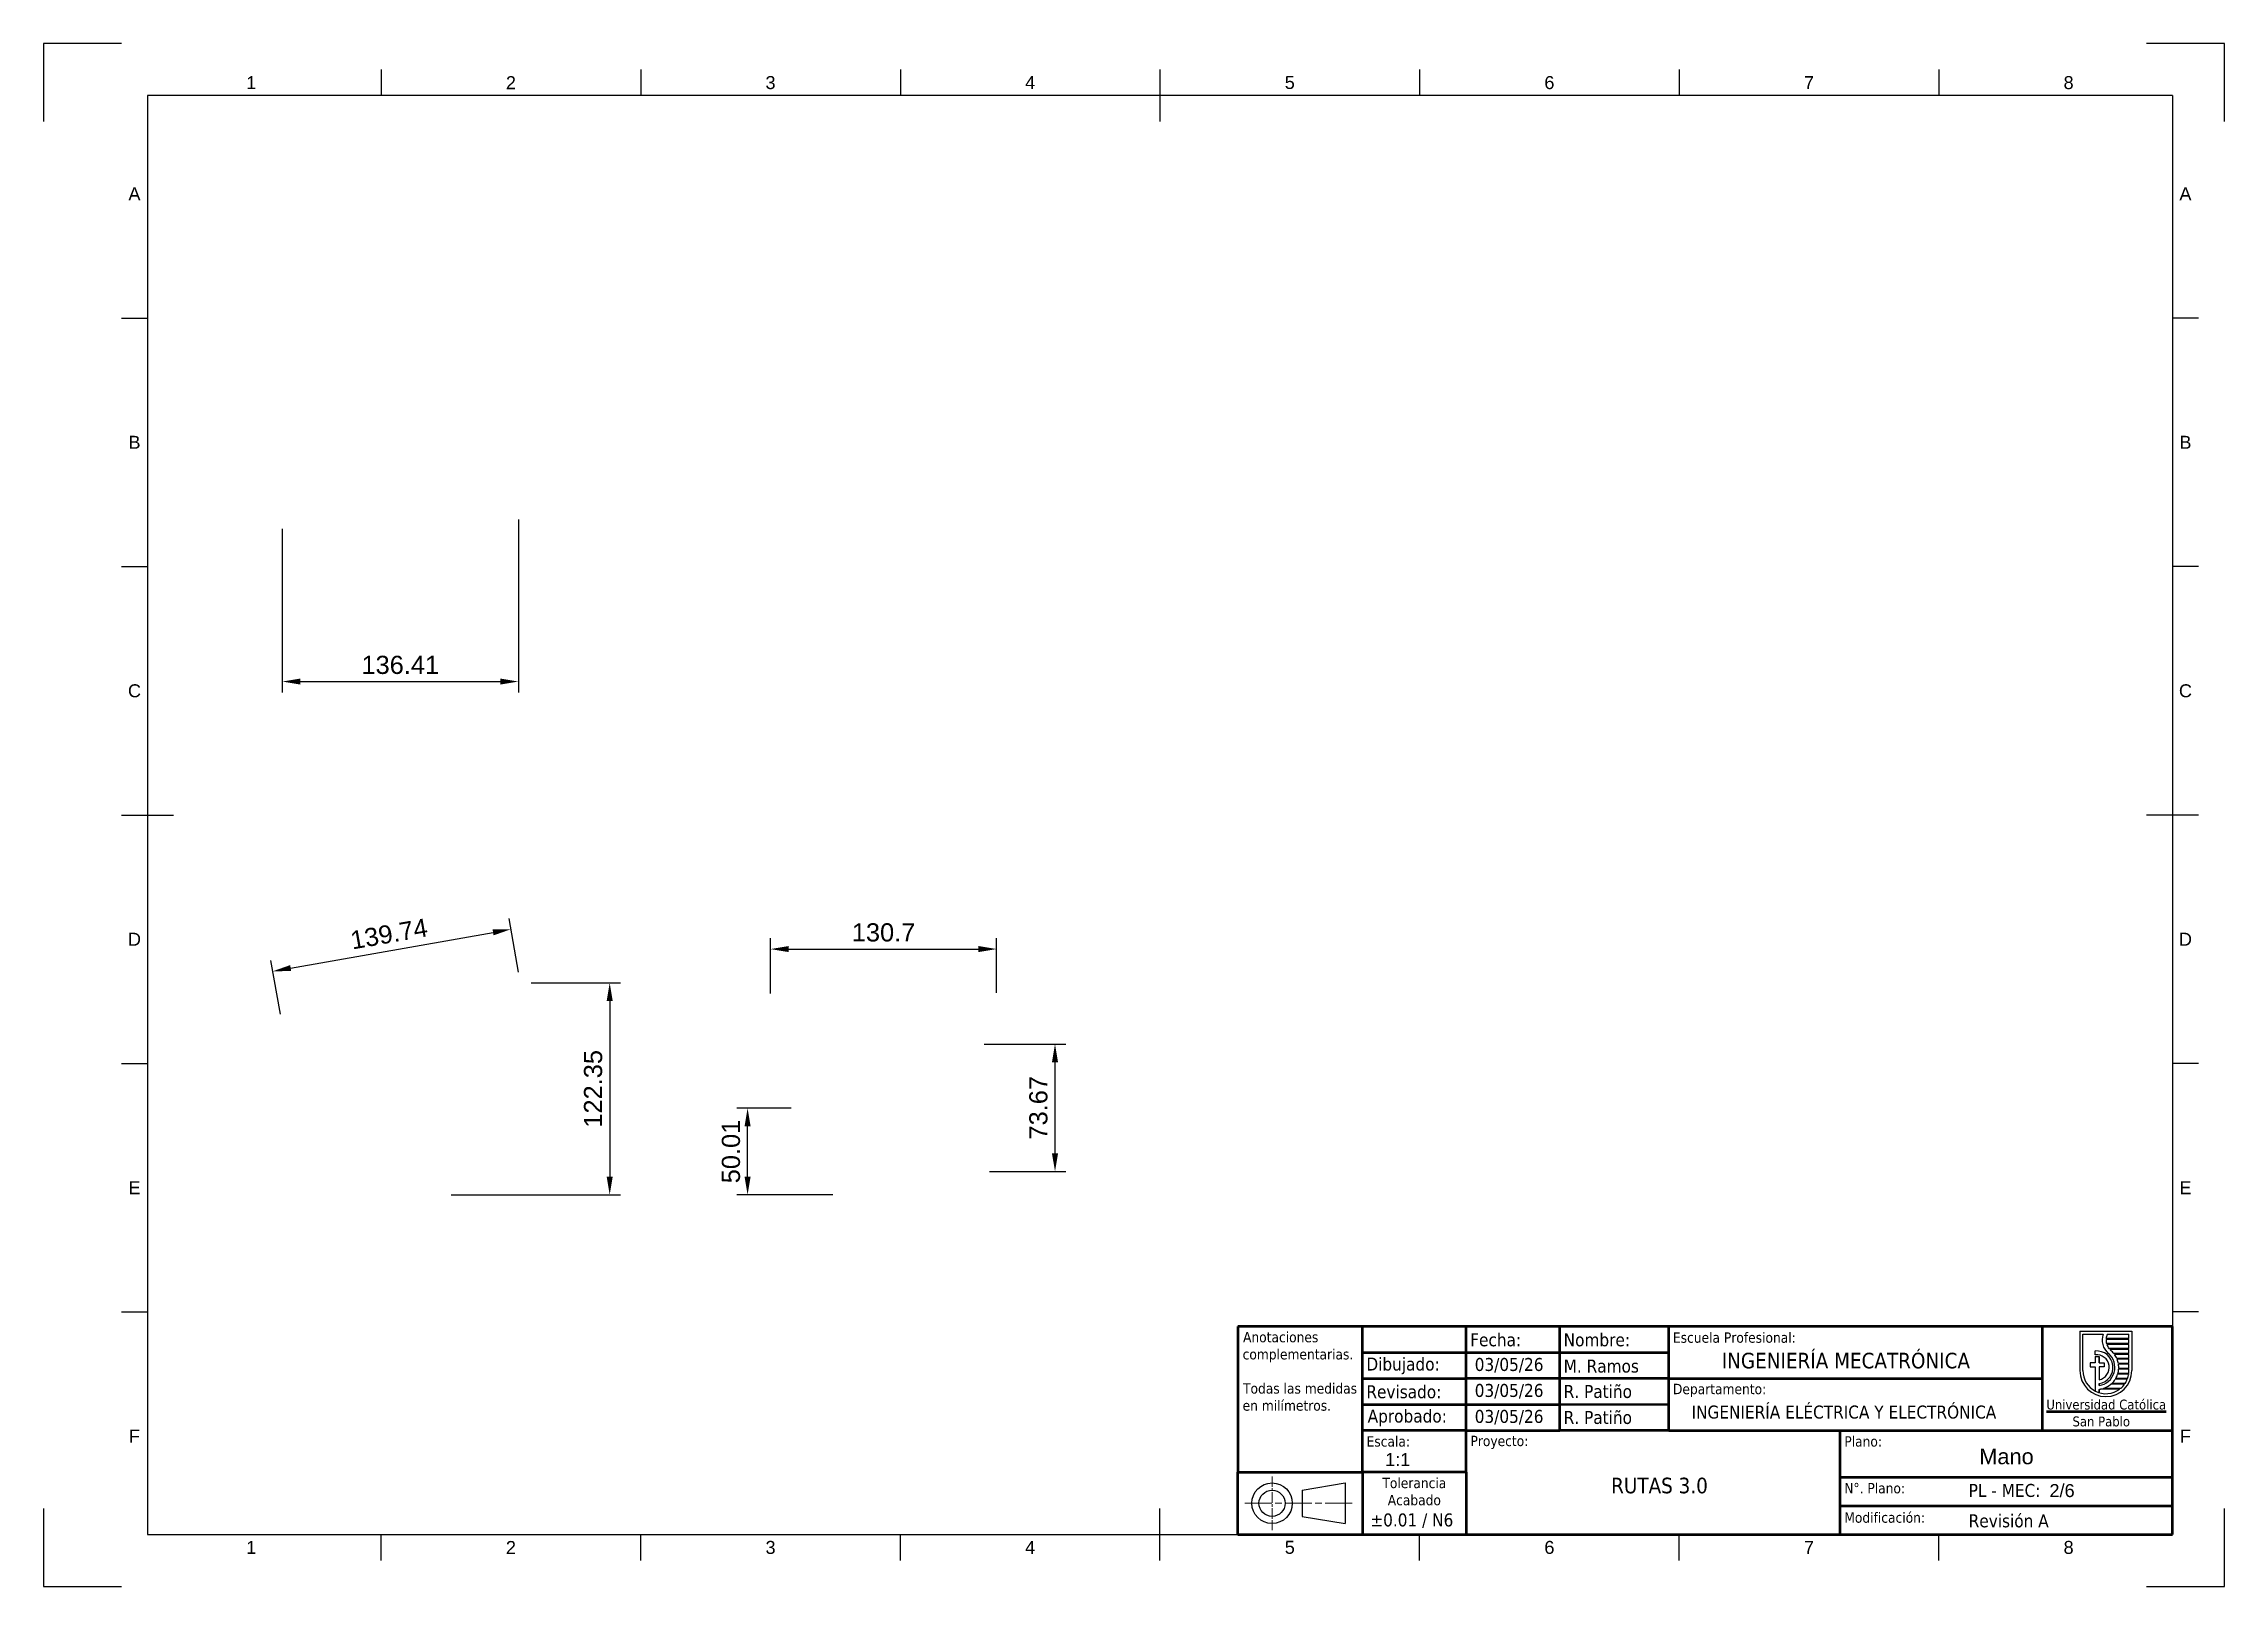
# Paper-space layout 'Brazo_2' of a CAD drawing. Header units: millimetres. Extents: x 0 to 420, y 0 to 297.
import ezdxf
from ezdxf.enums import TextEntityAlignment as Align

# ---------------------------------------------------------------- set-up
doc = ezdxf.new("R2010")
doc.units = ezdxf.units.MM
doc.header["$LTSCALE"] = 0.75
doc.linetypes.add('CHAIN', pattern=[0.3543, 0.2362, -0.0295, 0.0591, -0.0295])
for name, color, linetype, lineweight in [('BORDER', 7, 'Continuous', 25), ('FD_Dimensions', 7, 'Continuous', 25), ('Notes', 7, 'Continuous', 25), ('Title (ISO)', 7, 'Continuous', 50), ('TITLEBLOCK', 7, 'Continuous', 35)]:
    doc.layers.add(name, color=color, linetype=linetype, lineweight=lineweight)
doc.styles.add('FusionTitle', font='arial.ttf')
doc.styles.add('MtXpl_Tahoma', font='tahoma.ttf')
doc.styles.add('MtXpl_Tahoma_1', font='tahomabd.ttf')
doc.styles.get("Standard").update_dxf_attribs({"font": 'arial.ttf'})
doc.dimstyles.new('Dim-ISO-25', dxfattribs={"dimtxt": 3.5, "dimasz": 3.5, "dimexe": 2.1, "dimexo": 2.1, "dimgap": 1.4, "dimtad": 1, "dimzin": 12, "dimdsep": 46, "dimtxsty": 'Standard', "dimcen": 0, "dimazin": 3, "dimtp": 0.1, "dimtm": 0.1, "dimtfac": 0.714286, "dimtmove": 0, "dimatfit": 3, "dimfxl": 1, "dimtzin": 12, "dimarcsym": 0})

# ---------------------------------------------------------------- blocks, each defined once
blk = doc.blocks.new('ISO_A3_SHEET')
at = {"layer": 'BORDER'}
for p, q in [((65, 292), (65, 287)), ((115, 292), (115, 287)), ((165, 292), (165, 287)), ((215, 292), (215, 282)), ((265, 292), (265, 287)), ((315, 292), (315, 287)), ((365, 292), (365, 287)), ((410, 287), (20, 287)), ((20, 287), (20, 10)), ((410, 287), (410, 10)), ((15, 244.16666), (20, 244.16666)), ((415, 244.16666), (410, 244.16666)), ((15, 196.33333), (20, 196.33333)), ((415, 196.33333), (410, 196.33333)), ((15, 148.5), (25, 148.5)), ((415, 148.5), (405, 148.5)), ((15, 100.66667), (20, 100.66667)), ((415, 100.66667), (410, 100.66667)), ((15, 52.83334), (20, 52.83334)), ((415, 52.83334), (410, 52.83334)), ((215, 5), (215, 15)), ((20, 10), (410, 10)), ((65, 5), (65, 10)), ((115, 5), (115, 10)), ((165, 5), (165, 10)), ((265, 5), (265, 10)), ((315, 5), (315, 10)), ((365, 5), (365, 10))]:
    blk.add_line(p, q, dxfattribs=at)
at = {"layer": 'Defpoints'}
for p, q in [((15, 297), (0, 297)), ((0, 297), (0, 282)), ((420, 297), (405, 297)), ((420, 282), (420, 297)), ((0, 15), (0, 0)), ((420, 0), (420, 15)), ((0, 0), (15, 0)), ((405, 0), (420, 0))]:
    blk.add_line(p, q, dxfattribs=at)
at = {"layer": 'BORDER', "style": 'FusionTitle'}
for s, p in [('1', (40, 289.5)), ('2', (90, 289.5)), ('3', (140, 289.5)), ('4', (190, 289.5)), ('5', (240, 289.5)), ('6', (290, 289.5)), ('7', (340, 289.5)), ('8', (390, 289.5)), ('A', (17.5, 268.08333)), ('A', (412.5, 268.08333)), ('B', (17.5, 220.25)), ('B', (412.5, 220.25)), ('C', (17.5, 172.41667)), ('C', (412.5, 172.41667)), ('D', (17.5, 124.58334)), ('D', (412.5, 124.58334)), ('E', (17.5, 76.75001)), ('E', (412.5, 76.75001)), ('F', (17.5, 28.91668)), ('F', (412.5, 28.91668)), ('1', (40, 7.5)), ('2', (90, 7.5)), ('3', (140, 7.5)), ('4', (190, 7.5)), ('5', (240, 7.5)), ('6', (290, 7.5)), ('7', (340, 7.5)), ('8', (390, 7.5))]:
    blk.add_text(s, height=2.5, dxfattribs=at).set_placement(p, align=Align.MIDDLE)
blk = doc.blocks.new('MEC_UCSP_2026_ROTULO')
at = {"color": 7, "lineweight": 25}
blk.add_line((-17.82, 39.13), (-7.82, 39.13), dxfattribs=at)
at = {"lineweight": 25}
for p, q in [((-17.82, 39.13), (-17.82, 31.53)), ((-17.26, 31.53), (-17.26, 38.57)), ((-17.26, 38.57), (-13.32, 38.57)), ((-12.52, 38.57), (-8.38, 38.57)), ((-8.38, 37.69), (-8.38, 38.57)), ((-7.82, 39.13), (-7.82, 31.53)), ((-14.86, 34.59), (-14.86, 35.33)), ((-14.86, 34.23), (-14.86, 33.01)), ((-14.86, 34.23), (-14.12, 34.23)), ((-14.12, 34.23), (-14.12, 33.01)), ((-8.38, 37.53), (-12.79, 37.53)), ((-8.38, 37.69), (-12.78, 37.69)), ((-8.38, 36.73), (-12.71, 36.73)), ((-8.38, 36.58), (-12.66, 36.58)), ((-8.38, 35.77), (-12.21, 35.77)), ((-8.38, 35.62), (-12.08, 35.62)), ((-8.38, 34.82), (-11.28, 34.82)), ((-8.38, 34.66), (-11.16, 34.66)), ((-8.38, 33.86), (-10.71, 33.86)), ((-8.38, 33.71), (-10.64, 33.71)), ((-8.38, 36.73), (-8.38, 37.53)), ((-8.38, 35.77), (-8.38, 36.58)), ((-8.38, 34.82), (-8.38, 35.62)), ((-8.38, 33.86), (-8.38, 34.66)), ((-8.38, 32.9), (-8.38, 33.71)), ((-14.86, 33.01), (-15.86, 33.01)), ((-15.86, 33.01), (-15.86, 32.27)), ((-15.86, 32.27), (-14.86, 32.27)), ((-14.86, 32.27), (-14.86, 27.58)), ((-14.12, 33.01), (-13.13, 33.01)), ((-14.12, 32.27), (-14.12, 29.78)), ((-13.13, 32.27), (-14.12, 32.27)), ((-13.13, 33.01), (-13.13, 32.27)), ((-8.7, 29.88), (-11.02, 29.88)), ((-8.64, 30.03), (-10.92, 30.03)), ((-8.44, 30.84), (-10.57, 30.84)), ((-8.41, 30.99), (-10.52, 30.99)), ((-8.38, 32.9), (-10.42, 32.9)), ((-8.38, 32.75), (-10.39, 32.75)), ((-8.38, 31.79), (-10.37, 31.79)), ((-8.38, 31.95), (-10.36, 31.95)), ((-8.38, 31.95), (-8.38, 32.75)), ((-8.38, 31.53), (-8.38, 31.79)), ((-14.12, 29.03), (-14.12, 28.67)), ((-14.12, 27.93), (-14.12, 27.28)), ((-10.17, 27.97), (-13.85, 27.97)), ((-9.97, 28.12), (-13.26, 28.12)), ((-9.22, 28.92), (-11.84, 28.92)), ((-9.12, 29.08), (-11.67, 29.08))]:
    blk.add_line(p, q, dxfattribs=at)
for p, q in [((-14.12, 34.23), (-14.12, 33.01)), ((-14.12, 29.03), (-14.12, 28.67)), ((-14.12, 27.93), (-14.12, 27.28))]:
    blk.add_line(p, q)
for centre, radius, start, end in [((-10.22, 37.4), 3.32, 159.4919, 229.9701), ((-10.22, 37.4), 2.58, 153.2124, 173.7257), ((-14.62, 32.16), 3.17, 279.0593, 94.3439), ((-14.62, 32.16), 2.44, 281.8358, 95.6623), ((-14.62, 32.16), 3.53, 278.1382, 49.9701), ((-10.22, 37.4), 2.58, 177.1373, 195.1765), ((-10.22, 37.4), 2.58, 198.7319, 219.2627), ((-14.62, 32.16), 4.27, 38.4452, 49.9701), ((-14.62, 32.16), 4.27, 23.4265, 35.8674), ((-14.62, 32.16), 4.27, 9.9842, 21.2057), ((-12.82, 31.53), 5, 180, 0), ((-12.82, 31.53), 4.44, 180, 306.7065), ((-14.62, 32.16), 4.27, 313.664, 327.6519), ((-14.62, 32.16), 4.27, 330.0525, 341.8885), ((-14.62, 32.16), 4.27, 344.0373, 355.0278), ((-14.62, 32.16), 4.27, 357.0871, 7.9045), ((-12.82, 31.53), 4.44, 326.5146, 338.2428), ((-12.82, 31.53), 4.44, 340.3541, 351.0741), ((-12.82, 31.53), 4.44, 353.0681, 0), ((-14.62, 32.16), 4.27, 276.7227, 280.4384), ((-14.62, 32.16), 4.27, 288.631, 310.6014), ((-12.82, 31.53), 4.44, 309.8932, 324.1128)]:
    blk.add_arc(centre, radius, start, end, dxfattribs=at)
at = {"lineweight": 35}
blk.add_arc((-10.22, 37.4), 2.58, 223.8063, 229.9701, dxfattribs=at)
at = {"layer": 'Title (ISO)'}
for p, q in [((0, 40), (-180, 40)), ((-180, 40), (-180, 12)), ((-156, 35), (-156, 40)), ((-136, 35), (-136, 40)), ((-118, 35), (-118, 40)), ((-97, 35), (-97, 40)), ((-25, 20), (-25, 40)), ((0, 11), (0, 40)), ((-156, 29.95), (-156, 35)), ((-156, 35), (-136, 35)), ((-136, 35), (-118, 35)), ((-136, 30), (-136, 35)), ((-118, 30), (-118, 35.01)), ((-118, 35), (-97, 35)), ((-97, 30), (-97, 35)), ((-156, 30), (-136, 30)), ((-156, 24.96), (-156, 29.95)), ((-136, 20), (-136, 30)), ((-136, 30), (-136, 30)), ((-118, 30), (-136, 30)), ((-118, 25.06), (-118, 30)), ((-97, 30), (-118, 30)), ((-97, 30), (-25, 30)), ((-97, 25), (-97, 30)), ((-156, 25), (-136, 25)), ((-156, 20), (-156, 24.96)), ((-136, 25), (-118, 25)), ((-118, 20), (-118, 25.06)), ((-97, 24.94), (-118, 25)), ((-97, 20), (-97, 25)), ((-136, 20), (-156, 20)), ((-156, 12), (-156, 20)), ((-136, 12), (-136, 20)), ((-136, 20), (-118, 20)), ((-97, 20), (-118, 20)), ((-97, 20), (-64, 20)), ((-64, 11), (-64, 20)), ((-64, 20), (0, 20)), ((-180, 12), (-156, 12)), ((-180, 0), (-180, 12)), ((-136, 12), (-156, 12)), ((-156, 12), (-156, 0)), ((-136, 12), (-136, 0)), ((-64, 11), (0, 11)), ((-64, 5.5), (-64, 11)), ((0, 0), (0, 11)), ((-64, 0), (-64, 5.5)), ((-64, 5.5), (-0.09, 5.5)), ((-180, 0), (0, 0))]:
    blk.add_line(p, q, dxfattribs=at)
at = {"layer": 'Title (ISO)', "linetype": 'CHAIN', "lineweight": 18, "ltscale": 11.506328}
blk.add_line((-173.41, 11.18), (-173.41, 0.82), dxfattribs=at)
at = {"layer": 'Title (ISO)', "lineweight": 25}
for p, q in [((-167.64, 8.52), (-159.31, 9.9)), ((-167.64, 8.52), (-167.64, 3.48)), ((-159.31, 9.9), (-159.31, 2.1)), ((-167.64, 3.48), (-159.31, 2.1))]:
    blk.add_line(p, q, dxfattribs=at)
at = {"layer": 'Title (ISO)', "linetype": 'CHAIN', "lineweight": 18, "ltscale": 29.126099}
blk.add_line((-178.64, 6), (-158, 6), dxfattribs=at)
at = {"layer": 'Title (ISO)', "lineweight": 25}
for radius in [3.9, 2.52]:
    blk.add_circle((-173.41, 6), radius, dxfattribs=at)
at = {"layer": 'Title (ISO)'}
for s, height, style, p in [('Anotaciones', 2, 'MtXpl_Tahoma', (-179, 36.99)), ('Fecha:', 2.5, 'MtXpl_Tahoma', (-135.25, 36.22)), ('Nombre:', 2.5, 'MtXpl_Tahoma', (-117.25, 36.22)), ('Escuela Profesional:', 2, 'MtXpl_Tahoma', (-96.2, 36.9)), ('complementarias.', 2, 'MtXpl_Tahoma', (-179.08, 33.69)), ('Dibujado:', 2.5, 'MtXpl_Tahoma', (-155.25, 31.55)), ('03/05/26', 2.5, 'MtXpl_Tahoma', (-134.38, 31.47)), ('M. Ramos', 2.5, 'MtXpl_Tahoma', (-117.25, 31.16)), ('INGENIERÍA MECATRÓNICA', 3, 'MtXpl_Tahoma', (-86.81, 31.97)), ('Todas las medidas', 2, 'MtXpl_Tahoma', (-179, 27.11)), ('en milímetros.', 2, 'MtXpl_Tahoma', (-179.08, 23.82)), ('Revisado:', 2.5, 'MtXpl_Tahoma', (-155.25, 26.22)), ('03/05/26', 2.5, 'MtXpl_Tahoma', (-134.38, 26.47)), ('R. Patiño', 2.5, 'MtXpl_Tahoma', (-117.25, 26.27)), ('Departamento:', 2, 'MtXpl_Tahoma', (-96.2, 27)), ('INGENIERÍA ELÉCTRICA Y ELECTRÓNICA', 2.5, 'MtXpl_Tahoma', (-92.63, 22.31)), ('%%UUniversidad Católica', 1.9, 'MtXpl_Tahoma', (-24.29, 24.05)), ('Aprobado:', 2.5, 'MtXpl_Tahoma', (-155, 21.54)), ('03/05/26', 2.5, 'MtXpl_Tahoma', (-134.38, 21.47)), ('R. Patiño', 2.5, 'MtXpl_Tahoma', (-117.25, 21.27)), ('San Pablo', 1.9, 'MtXpl_Tahoma_1', (-19.25, 20.8)), ('Escala:', 2, 'MtXpl_Tahoma', (-155.2, 16.91)), ('Proyecto:', 2, 'MtXpl_Tahoma', (-135.2, 17)), ('Plano:', 2, 'MtXpl_Tahoma', (-63.2, 16.91)), ('Tolerancia', 2, 'MtXpl_Tahoma', (-152.16, 8.91)), ('RUTAS 3.0', 3, 'MtXpl_Tahoma', (-108.11, 7.92)), ('N°. Plano:', 2, 'MtXpl_Tahoma', (-63.2, 7.91)), ('PL - MEC:', 2.5, 'MtXpl_Tahoma', (-39.25, 7.22)), ('Acabado', 2, 'MtXpl_Tahoma', (-151.13, 5.62)), ('Modificación:', 2, 'MtXpl_Tahoma', (-63.2, 2.25)), ('±0.01 / N6', 2.5, 'MtXpl_Tahoma', (-154.49, 1.54)), ('Revisión A', 2.5, 'MtXpl_Tahoma', (-39.25, 1.37))]:
    blk.add_text(s, height=height, dxfattribs=dict(at, style=style)).set_placement(p)
at = {"layer": 'TITLEBLOCK', "lineweight": 13}
for tag, p in [('SCALE', (-151.64, 13.18)), ('SHEET', (-23.69, 7.19))]:
    blk.add_attdef(tag, p, '', height=2.5, dxfattribs=at)
blk = doc.blocks.new('*D571')
at = {"layer": 'Defpoints', "color": 0, "transparency": 16777216}
for p in [(90.01, 126.51), (91.83, 116.17), (45.96, 108.08)]:
    blk.add_point(p, dxfattribs=at)
at = {"layer": 'FD_Dimensions', "color": 0, "lineweight": -2, "transparency": 16777216}
for p, q in [((91.47, 118.24), (89.64, 128.58)), ((47.58, 119.03), (86.56, 125.9)), ((45.6, 110.15), (43.77, 120.49))]:
    blk.add_line(p, q, dxfattribs=at)
at = {"layer": 'FD_Dimensions', "color": 0, "transparency": 16777216}
for points in [[(86.46, 126.47), (86.66, 125.33), (90.01, 126.51)], [(47.48, 119.6), (47.68, 118.45), (44.14, 118.42)]]:
    blk.add_solid(points, dxfattribs=at)
at = {"layer": 'FD_Dimensions', "color": 0, "transparency": 16777216, "insert": (66.52, 125.6), "char_height": 3.5, "attachment_point": 5, "rotation": 10}
blk.add_mtext('139.74', dxfattribs=at)
blk = doc.blocks.new('*D572')
at = {"layer": 'Defpoints', "color": 0, "transparency": 16777216}
for p in [(91.43, 207.52), (45.96, 205.69), (91.43, 174.19)]:
    blk.add_point(p, dxfattribs=at)
at = {"layer": 'FD_Dimensions', "color": 0, "lineweight": -2, "transparency": 16777216}
for p, q in [((45.96, 203.59), (45.96, 172.09)), ((91.43, 205.42), (91.43, 172.09)), ((49.46, 174.19), (87.93, 174.19))]:
    blk.add_line(p, q, dxfattribs=at)
at = {"layer": 'FD_Dimensions', "color": 0, "transparency": 16777216}
for points in [[(49.46, 174.77), (49.46, 173.61), (45.96, 174.19)], [(87.93, 174.77), (87.93, 173.61), (91.43, 174.19)]]:
    blk.add_solid(points, dxfattribs=at)
at = {"layer": 'FD_Dimensions', "color": 0, "transparency": 16777216, "insert": (68.69, 177.38), "char_height": 3.5, "attachment_point": 5}
blk.add_mtext('136.41', dxfattribs=at)
blk = doc.blocks.new('*D573')
at = {"layer": 'Defpoints', "color": 0, "transparency": 16777216}
for p in [(91.83, 116.17), (76.42, 75.38), (109.02, 75.38)]:
    blk.add_point(p, dxfattribs=at)
at = {"layer": 'FD_Dimensions', "color": 0, "lineweight": -2, "transparency": 16777216}
for p, q in [((93.93, 116.17), (111.12, 116.17)), ((109.02, 112.67), (109.02, 78.88)), ((78.52, 75.38), (111.12, 75.38))]:
    blk.add_line(p, q, dxfattribs=at)
at = {"layer": 'FD_Dimensions', "color": 0, "transparency": 16777216}
for points in [[(108.44, 112.67), (109.61, 112.67), (109.02, 116.17)], [(108.44, 78.88), (109.61, 78.88), (109.02, 75.38)]]:
    blk.add_solid(points, dxfattribs=at)
at = {"layer": 'FD_Dimensions', "color": 0, "transparency": 16777216, "insert": (105.84, 95.78), "char_height": 3.5, "attachment_point": 5, "rotation": 90}
blk.add_mtext('122.35', dxfattribs=at)
blk = doc.blocks.new('*D574')
at = {"layer": 'Defpoints', "color": 0, "transparency": 16777216}
for p in [(183.55, 122.69), (139.99, 112.05), (183.55, 112.19)]:
    blk.add_point(p, dxfattribs=at)
at = {"layer": 'FD_Dimensions', "color": 0, "lineweight": -2, "transparency": 16777216}
for p, q in [((139.99, 114.15), (139.99, 124.79)), ((143.49, 122.69), (180.05, 122.69)), ((183.55, 114.29), (183.55, 124.79))]:
    blk.add_line(p, q, dxfattribs=at)
at = {"layer": 'FD_Dimensions', "color": 0, "transparency": 16777216}
for points in [[(143.49, 123.27), (143.49, 122.11), (139.99, 122.69)], [(180.05, 123.27), (180.05, 122.11), (183.55, 122.69)]]:
    blk.add_solid(points, dxfattribs=at)
at = {"layer": 'FD_Dimensions', "color": 0, "transparency": 16777216, "insert": (161.77, 125.88), "char_height": 3.5, "attachment_point": 5}
blk.add_mtext('130.7', dxfattribs=at)
blk = doc.blocks.new('*D575')
at = {"layer": 'Defpoints', "color": 0, "transparency": 16777216}
for p in [(135.58, 92.06), (146.08, 92.06), (154.1, 75.39)]:
    blk.add_point(p, dxfattribs=at)
at = {"layer": 'FD_Dimensions', "color": 0, "lineweight": -2, "transparency": 16777216}
for p, q in [((143.98, 92.06), (133.48, 92.06)), ((135.58, 78.89), (135.58, 88.56)), ((152, 75.39), (133.48, 75.39))]:
    blk.add_line(p, q, dxfattribs=at)
at = {"layer": 'FD_Dimensions', "color": 0, "transparency": 16777216}
for points in [[(134.99, 88.56), (136.16, 88.56), (135.58, 92.06)], [(134.99, 78.89), (136.16, 78.89), (135.58, 75.39)]]:
    blk.add_solid(points, dxfattribs=at)
at = {"layer": 'FD_Dimensions', "color": 0, "transparency": 16777216, "insert": (132.39, 83.72), "char_height": 3.5, "attachment_point": 5, "rotation": 90}
blk.add_mtext('50.01', dxfattribs=at)
blk = doc.blocks.new('*D576')
at = {"layer": 'Defpoints', "color": 0, "transparency": 16777216}
for p in [(179.04, 104.41), (194.79, 104.41), (180.06, 79.86)]:
    blk.add_point(p, dxfattribs=at)
at = {"layer": 'FD_Dimensions', "color": 0, "lineweight": -2, "transparency": 16777216}
for p, q in [((181.14, 104.41), (196.89, 104.41)), ((194.79, 83.36), (194.79, 100.91)), ((182.16, 79.86), (196.89, 79.86))]:
    blk.add_line(p, q, dxfattribs=at)
at = {"layer": 'FD_Dimensions', "color": 0, "transparency": 16777216}
for points in [[(194.2, 100.91), (195.37, 100.91), (194.79, 104.41)], [(194.2, 83.36), (195.37, 83.36), (194.79, 79.86)]]:
    blk.add_solid(points, dxfattribs=at)
at = {"layer": 'FD_Dimensions', "color": 0, "transparency": 16777216, "insert": (191.6, 92.14), "char_height": 3.5, "attachment_point": 5, "rotation": 90}
blk.add_mtext('73.67', dxfattribs=at)

psp = doc.layouts.new('Brazo_2')

# ---------------------------------------------------------------- block references
at = {"layer": 'BORDER'}
psp.add_blockref('ISO_A3_SHEET', (0, 0), dxfattribs=at)
at = {"layer": 'TITLEBLOCK'}
psp.add_blockref('MEC_UCSP_2026_ROTULO', (410, 10), dxfattribs=at).add_auto_attribs({'SCALE': '1:1', 'SHEET': '2/6'})

# ---------------------------------------------------------------- texts
at = {"layer": 'Notes', "insert": (345.8005, 26.5116), "char_height": 3, "attachment_point": 1}
psp.add_mtext_dynamic_manual_height_columns('\\pi26.99147;Mano', width=64, gutter_width=17.5, heights=[0], dxfattribs=at)

# ---------------------------------------------------------------- dimensions: what is measured, and where the dimension line sits
at = {"layer": 'FD_Dimensions'}
for base, p1, p2, picture, middle in [((91.4288, 174.19), (45.9597, 205.69), (91.4288, 207.5153), '*D572', (68.6942, 177.3782)), ((183.5539, 122.6916), (139.9878, 112.0495), (183.5539, 112.1916), '*D574', (161.7708, 125.8798))]:
    dim = psp.add_linear_dim(base=base, p1=p1, p2=p2, dimstyle='Dim-ISO-25', override={"dimlfac": -3, "dimclrd": 0, "dimclre": 0}, dxfattribs=at)
    dim.commit()
    dim.dimension.update_dxf_attribs({"geometry": picture, "text_midpoint": middle})
dim = psp.add_aligned_dim(p1=(45.9597, 108.0786), p2=(91.831, 116.167), distance=10.5, dimstyle='Dim-ISO-25', override={"dimlfac": -3, "dimclrd": 0, "dimclre": 0}, dxfattribs=at)
dim.commit()
dim.dimension.update_dxf_attribs({"geometry": '*D571', "text_midpoint": (66.5184, 125.603)})
for base, p1, p2, picture, middle in [((109.0236, 75.3832), (91.831, 116.167), (76.4179, 75.3832), '*D573', (105.8354, 95.7751)), ((135.5773, 92.055), (154.1048, 75.3853), (146.0773, 92.055), '*D575', (132.3903, 83.7202))]:
    dim = psp.add_linear_dim(base=base, p1=p1, p2=p2, angle=90, dimstyle='Dim-ISO-25', override={"dimlfac": -3, "dimclrd": 0, "dimclre": 0}, dxfattribs=at)
    dim.commit()
    dim.dimension.update_dxf_attribs({"geometry": picture, "text_midpoint": middle})
dim = psp.add_linear_dim(base=(194.7861, 104.4132), p1=(180.0609, 79.8573), p2=(179.0376, 104.4132), angle=90, dimstyle='Dim-ISO-25', override={"dimlfac": -3}, dxfattribs=at)
dim.commit()
dim.dimension.update_dxf_attribs({"geometry": '*D576', "text_midpoint": (194.7861, 92.1353), "dimtype": 160})

doc.saveas('drawing.dxf')
